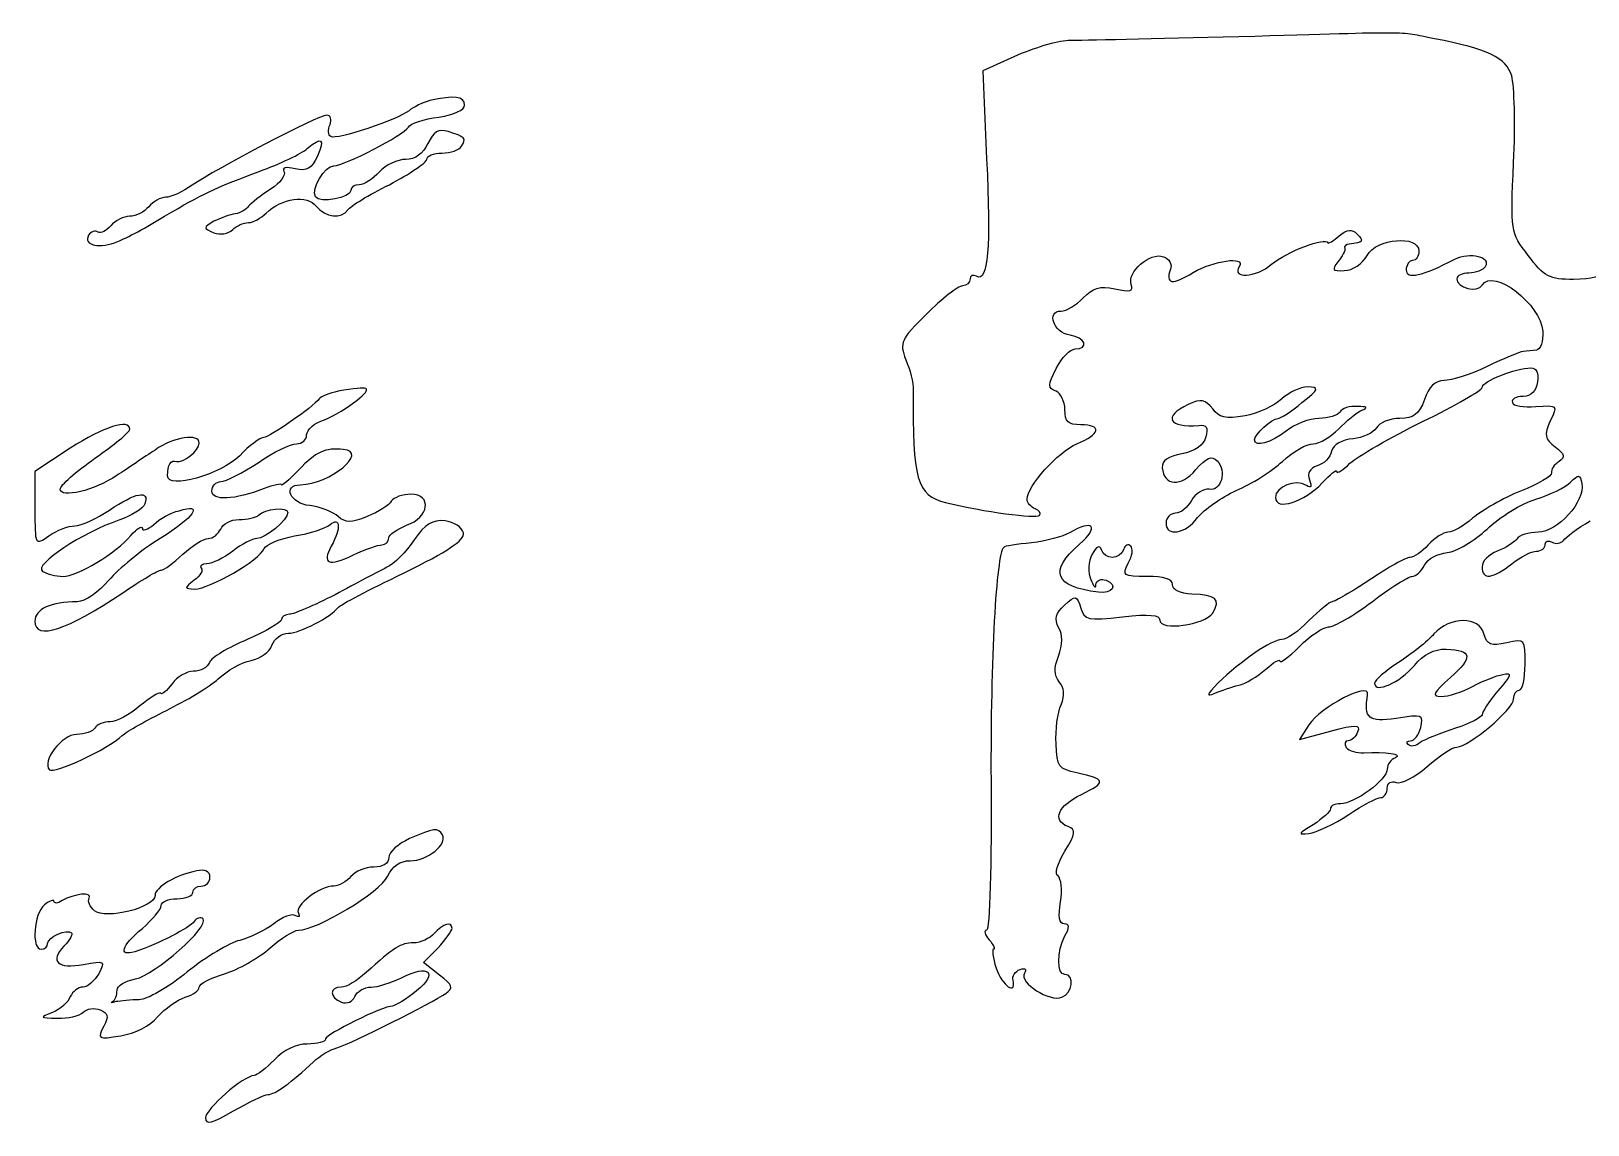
# Model space of a CAD drawing. Extents: x 0 to 69.4, y 0 to 30.3.
# Drawn here: x -0.003 to 4.273, y 6.808 to 9.813 of the extents above; entities that cross this region are included whole.
import ezdxf

# ---------------------------------------------------------------- set-up
doc = ezdxf.new("R2010")
doc.units = 0
doc.header["$MEASUREMENT"] = 0
doc.layers.get('0').update_dxf_attribs({"linetype": 'CONTINUOUS'})

msp = doc.modelspace()

# ---------------------------------------------------------------- linework, layer by layer
at = {"color": 0, "linetype": 'CONTINUOUS'}
for p, q in [((2.70682, 9.74713), (2.61133, 9.70378)), ((2.61133, 9.70378), (2.62175, 9.46246)), ((1.09239, 9.62218), (1.09239, 9.62218)), ((0.84066, 8.82363), (0.84066, 8.82363)), ((3.4324, 8.80279), (3.4324, 8.80279)), ((0.10465, 8.66743), (0.00743, 8.60319)), ((0.00743, 8.60319), (0.00743, 8.50076)), ((2.84912, 8.43479), (2.84912, 8.43479)), ((1.04899, 8.41569), (1.04899, 8.41569)), ((3.85075, 8.15707), (3.85075, 8.15707)), ((3.50706, 7.90707), (3.48101, 7.86714)), ((3.48101, 7.86714), (3.56608, 7.88971)), ((1.03684, 7.59462), (1.03684, 7.59462)), ((1.10455, 7.33425), (1.10455, 7.33425)), ((1.07503, 7.25439), (1.11496, 7.29432)), ((1.11843, 7.21967), (1.07503, 7.25439))]:
    msp.add_line(p, q, dxfattribs=at)
for points in [[(3.31435, 9.79747), (3.08524, 9.79226), (2.8769, 9.78706), (2.85086, 9.78706)], [(3.85249, 9.79226), (3.74485, 9.8131), (3.80561, 9.81136), (3.31435, 9.79747)], [(2.85086, 9.78706), (2.82482, 9.78879), (2.76058, 9.76969), (2.70682, 9.74713)], [(4.06429, 9.68989), (4.04867, 9.74018), (3.99832, 9.76449), (3.85249, 9.79226)], [(4.0695, 9.45204), (4.07471, 9.55794), (4.07124, 9.66385), (4.06429, 9.68989)], [(1.09239, 9.62218), (1.0733, 9.61697), (1.04725, 9.60482), (1.0351, 9.5944)], [(1.18788, 9.61003), (1.18788, 9.63433), (1.15837, 9.63781), (1.09239, 9.62218)], [(0.80946, 9.58225), (0.78689, 9.58225), (0.50043, 9.43294), (0.43967, 9.38954)], [(0.81814, 9.55621), (0.82335, 9.5701), (0.81988, 9.58225), (0.80946, 9.58225)], [(1.0351, 9.5944), (1.00385, 9.5701), (0.83545, 9.51281), (0.81988, 9.52322)], [(1.1167, 9.57704), (1.1601, 9.58399), (1.18788, 9.59614), (1.18788, 9.61003)], [(0.81988, 9.52322), (0.81293, 9.52843), (0.8112, 9.54232), (0.81814, 9.55621)], [(0.82856, 9.44336), (0.85802, 9.44336), (1.01948, 9.52669), (1.03337, 9.54926)], [(1.03337, 9.54926), (1.03857, 9.55968), (1.07677, 9.57183), (1.1167, 9.57704)], [(1.14274, 9.53711), (1.11496, 9.54579), (1.10281, 9.53711), (1.08718, 9.50413)], [(1.1792, 9.49718), (1.19309, 9.51801), (1.18962, 9.52322), (1.14274, 9.53711)], [(0.75564, 9.49024), (0.79557, 9.52496), (0.80425, 9.51801), (0.78342, 9.4694)], [(1.08718, 9.50413), (1.0733, 9.47635), (1.05246, 9.46072), (1.02642, 9.46072)], [(1.12538, 9.47808), (1.14968, 9.47808), (1.17399, 9.48676), (1.1792, 9.49718)], [(0.6237, 9.42774), (0.68099, 9.44857), (0.74002, 9.47635), (0.75564, 9.49024)], [(0.78342, 9.4694), (0.7678, 9.43468), (0.75391, 9.42774), (0.72266, 9.43468)], [(1.02642, 9.46072), (1.00385, 9.46072), (0.97086, 9.4451), (0.9535, 9.426)], [(0.98128, 9.39128), (1.03684, 9.42079), (1.08371, 9.45204), (1.08371, 9.46072)], [(1.08371, 9.46072), (1.08371, 9.47114), (1.10281, 9.47808), (1.12538, 9.47808)], [(2.62175, 9.46246), (2.6339, 9.21946), (2.62522, 9.1205), (2.59397, 9.1396)], [(4.10943, 9.19689), (4.06082, 9.26107), (4.06082, 9.26281), (4.0695, 9.45204)], [(0.36328, 9.30447), (0.47266, 9.36871), (0.49523, 9.37913), (0.6237, 9.42774)], [(0.69141, 9.42774), (0.69835, 9.41732), (0.68099, 9.39649), (0.65495, 9.37913)], [(0.72266, 9.43468), (0.69661, 9.44163), (0.6862, 9.43815), (0.69141, 9.42774)], [(0.77821, 9.35829), (0.76606, 9.37913), (0.80252, 9.44336), (0.82856, 9.44336)], [(0.9535, 9.426), (0.93614, 9.4069), (0.91184, 9.39128), (0.89795, 9.39128)], [(0.43967, 9.38954), (0.41363, 9.37218), (0.38064, 9.35656), (0.36675, 9.35656)], [(0.65495, 9.37913), (0.62891, 9.36176), (0.60113, 9.34093), (0.59418, 9.33225)], [(0.87538, 9.37565), (0.87538, 9.35482), (0.79036, 9.33919), (0.77821, 9.35829)], [(0.8667, 9.32183), (0.87364, 9.33225), (0.92399, 9.3635), (0.98128, 9.39128)], [(0.89795, 9.39128), (0.8858, 9.39128), (0.87538, 9.38433), (0.87538, 9.37565)], [(0.31993, 9.33051), (0.30778, 9.31663), (0.28521, 9.30447), (0.26785, 9.30447)], [(0.36675, 9.35656), (0.35292, 9.35656), (0.33209, 9.3444), (0.31993, 9.33051)], [(0.59418, 9.33225), (0.58898, 9.32357), (0.57161, 9.31315), (0.55773, 9.31142)], [(0.6428, 9.31315), (0.6862, 9.35482), (0.75564, 9.36524), (0.77995, 9.33225)], [(0.77995, 9.33225), (0.80425, 9.301), (0.85107, 9.29579), (0.8667, 9.32183)], [(0.26785, 9.30447), (0.25049, 9.30447), (0.22792, 9.29232), (0.21577, 9.27843)], [(0.23486, 9.23503), (0.25743, 9.24371), (0.31646, 9.27496), (0.36328, 9.30447)], [(0.4987, 9.29058), (0.46919, 9.27322), (0.46919, 9.27149), (0.4987, 9.25933)], [(0.55773, 9.31142), (0.54384, 9.30968), (0.5178, 9.29926), (0.4987, 9.29058)], [(0.55078, 9.26801), (0.5612, 9.27843), (0.5803, 9.28711), (0.59418, 9.28711)], [(0.59418, 9.28711), (0.60634, 9.28711), (0.62891, 9.29926), (0.6428, 9.31315)], [(0.155, 9.25239), (0.13764, 9.22467), (0.18799, 9.21425), (0.23486, 9.23503)], [(0.18104, 9.26107), (0.17236, 9.26628), (0.16195, 9.26281), (0.155, 9.25239)], [(0.21577, 9.27843), (0.20361, 9.26454), (0.18799, 9.25586), (0.18104, 9.26107)], [(0.4987, 9.25933), (0.51606, 9.25239), (0.53863, 9.25586), (0.55078, 9.26801)], [(3.40462, 9.17258), (3.44629, 9.20731), (3.55393, 9.24892), (3.55914, 9.23156)], [(3.55914, 9.23156), (3.55914, 9.22814), (3.57476, 9.23676), (3.59039, 9.25065)], [(3.59039, 9.25065), (3.61296, 9.26975), (3.62511, 9.26975), (3.639, 9.25586)], [(3.639, 9.25586), (3.65983, 9.23503), (3.65636, 9.23329), (3.61817, 9.22814)], [(3.66678, 9.19689), (3.69276, 9.24371), (3.80908, 9.25413), (3.80908, 9.20904)], [(3.01926, 9.11703), (3.00537, 9.15001), (3.07135, 9.20731), (3.10781, 9.19342)], [(3.1894, 9.15001), (3.2449, 9.183), (3.33344, 9.19515), (3.31608, 9.16738)], [(3.60601, 9.21599), (3.60775, 9.21078), (3.59907, 9.19342), (3.58692, 9.17953)], [(3.61817, 9.22814), (3.60949, 9.22814), (3.60254, 9.22119), (3.60601, 9.21599)], [(3.60428, 9.15522), (3.62685, 9.15522), (3.65462, 9.17432), (3.66678, 9.19689)], [(3.80908, 9.20904), (3.80908, 9.19515), (3.80214, 9.183), (3.79172, 9.183)], [(3.90804, 9.18647), (3.94971, 9.20731), (4.00874, 9.19342), (3.99137, 9.16564)], [(4.23438, 9.13092), (4.1684, 9.13092), (4.15278, 9.13786), (4.10943, 9.19689)], [(3.10781, 9.19342), (3.12343, 9.18821), (3.13211, 9.17258), (3.1269, 9.15869)], [(3.1269, 9.15869), (3.11128, 9.11703), (3.13211, 9.11529), (3.1894, 9.15001)], [(3.31608, 9.16738), (3.29351, 9.13092), (3.36122, 9.13613), (3.40462, 9.17258)], [(3.58692, 9.17953), (3.56956, 9.15696), (3.57129, 9.15349), (3.60428, 9.15522)], [(3.77436, 9.15696), (3.77436, 9.13092), (3.81776, 9.1396), (3.90804, 9.18647)], [(3.79172, 9.183), (3.78304, 9.183), (3.77436, 9.17085), (3.77436, 9.15696)], [(3.99137, 9.16564), (3.98617, 9.15696), (3.96533, 9.14828), (3.94624, 9.14828)], [(3.98269, 9.11529), (4.01394, 9.1639), (4.14583, 9.06147), (4.14931, 8.98856)], [(4.31944, 9.15696), (4.3125, 9.1396), (4.28472, 9.13092), (4.23438, 9.13092)], [(2.55578, 9.11356), (2.54363, 9.11182), (2.49849, 9.07883), (2.45682, 9.03543)], [(2.57661, 9.13265), (2.57661, 9.12224), (2.56619, 9.11356), (2.55578, 9.11356)], [(2.59397, 9.1396), (2.58356, 9.14481), (2.57661, 9.14133), (2.57661, 9.13265)], [(2.88732, 9.08057), (2.91336, 9.10835), (2.93246, 9.11356), (2.97412, 9.10488)], [(2.97412, 9.10488), (3.01579, 9.09619), (3.02621, 9.09793), (3.01926, 9.11703)], [(3.94624, 9.14828), (3.92887, 9.14828), (3.91325, 9.14133), (3.91325, 9.13265)], [(3.91325, 9.13265), (3.91325, 9.10835), (3.97054, 9.09272), (3.98269, 9.11529)], [(2.82656, 9.04411), (2.84044, 9.04411), (2.86822, 9.05974), (2.88732, 9.08057)], [(2.45682, 9.03543), (2.38564, 8.96599), (2.38217, 8.95731), (2.39953, 8.91043)], [(2.85086, 8.97814), (2.80572, 8.98335), (2.78489, 9.04411), (2.82656, 9.04411)], [(4.14931, 8.98856), (4.15104, 8.96078), (4.14415, 8.93821), (4.132, 8.93647)], [(2.81267, 8.88613), (2.82829, 8.91564), (2.85086, 8.93994), (2.86475, 8.93994)], [(2.86475, 8.93994), (2.90468, 8.93994), (2.89253, 8.97119), (2.85086, 8.97814)], [(2.39953, 8.91043), (2.41168, 8.88439), (2.42036, 8.84619), (2.42036, 8.8271)], [(4.09554, 8.933), (4.08686, 8.93126), (4.04172, 8.9139), (3.99658, 8.89133)], [(4.132, 8.93647), (4.12158, 8.93647), (4.10596, 8.933), (4.09554, 8.933)], [(2.81267, 8.82363), (2.7901, 8.83231), (2.7901, 8.84099), (2.81267, 8.88613)], [(3.87853, 8.85314), (3.85422, 8.85314), (3.83686, 8.83578), (3.82471, 8.80106)], [(3.99658, 8.89133), (3.95144, 8.8705), (3.89762, 8.85314), (3.87853, 8.85314)], [(3.98269, 8.83404), (3.98269, 8.8514), (4.07644, 8.88786), (4.11638, 8.88786)], [(4.11638, 8.88786), (4.132, 8.88786), (4.13894, 8.87397), (4.13547, 8.84967)], [(0.84066, 8.82363), (0.81641, 8.81842), (0.79384, 8.80974), (0.78863, 8.80279)], [(0.89274, 8.79932), (0.93614, 8.83578), (0.9292, 8.83925), (0.84066, 8.82363)], [(2.42036, 8.8271), (2.41689, 8.58236), (2.43078, 8.53722), (2.5089, 8.51812)], [(2.83697, 8.77328), (2.83697, 8.79585), (2.82482, 8.81842), (2.81267, 8.82363)], [(3.50358, 8.83578), (3.48449, 8.83578), (3.4515, 8.82015), (3.4324, 8.80279)], [(3.48796, 8.79238), (3.53483, 8.83057), (3.53657, 8.83404), (3.50358, 8.83578)], [(3.8195, 8.74035), (3.90978, 8.78369), (3.98269, 8.8271), (3.98269, 8.83404)], [(4.09554, 8.80974), (4.07644, 8.80974), (4.06256, 8.80279), (4.06603, 8.79238)], [(4.13547, 8.84967), (4.132, 8.82363), (4.11811, 8.80974), (4.09554, 8.80974)], [(0.78863, 8.80279), (0.77127, 8.78022), (0.65148, 8.69694), (0.63585, 8.69694)], [(0.80252, 8.74556), (0.82856, 8.75597), (0.86843, 8.78022), (0.89274, 8.79932)], [(2.88037, 8.73167), (2.84565, 8.73167), (2.83697, 8.74035), (2.83697, 8.77328)], [(3.17551, 8.78717), (3.10433, 8.75424), (3.12169, 8.72299), (3.20497, 8.72993)], [(3.24317, 8.77501), (3.22233, 8.80106), (3.21192, 8.80453), (3.17551, 8.78717)], [(3.33171, 8.75597), (3.27789, 8.74729), (3.26053, 8.75076), (3.24317, 8.77501)], [(3.4324, 8.80279), (3.41331, 8.78369), (3.36643, 8.76286), (3.33171, 8.75597)], [(3.42199, 8.74903), (3.42893, 8.74903), (3.46018, 8.76807), (3.48796, 8.79238)], [(3.58865, 8.71951), (3.60949, 8.74208), (3.639, 8.76633), (3.65289, 8.77154)], [(3.64074, 8.78196), (3.6199, 8.78369), (3.59733, 8.77675), (3.59212, 8.76633)], [(3.65289, 8.77154), (3.67025, 8.77849), (3.66678, 8.78196), (3.64074, 8.78196)], [(3.82471, 8.80106), (3.80908, 8.75939), (3.79519, 8.74903), (3.757, 8.74903)], [(4.06603, 8.79238), (4.06776, 8.78369), (4.09728, 8.77849), (4.13026, 8.78196)], [(4.13026, 8.78196), (4.19097, 8.78543), (4.19097, 8.78543), (4.17014, 8.74208)], [(0.26785, 8.71951), (0.26785, 8.74903), (0.19667, 8.72646), (0.10465, 8.66743)], [(0.75391, 8.70389), (0.75391, 8.71778), (0.77474, 8.73687), (0.80252, 8.74556)], [(2.86996, 8.67958), (2.93419, 8.70562), (2.9394, 8.73167), (2.88037, 8.73167)], [(3.20497, 8.72993), (3.22581, 8.7334), (3.23101, 8.72299), (3.22407, 8.69868)], [(3.35775, 8.69), (3.35775, 8.70389), (3.40462, 8.74903), (3.42199, 8.74903)], [(3.53483, 8.74903), (3.50879, 8.74903), (3.46886, 8.7334), (3.44456, 8.71431)], [(3.59212, 8.76633), (3.58692, 8.75765), (3.56087, 8.74903), (3.53483, 8.74903)], [(3.6199, 8.62576), (3.64074, 8.64486), (3.73096, 8.69694), (3.8195, 8.74035)], [(3.757, 8.74903), (3.72922, 8.74903), (3.69971, 8.73687), (3.69276, 8.72299)], [(4.17014, 8.74208), (4.15278, 8.70215), (4.15451, 8.69347), (4.18403, 8.6709)], [(0.17236, 8.63965), (0.22445, 8.67611), (0.26785, 8.71083), (0.26785, 8.71951)], [(0.45877, 8.68132), (0.45877, 8.7091), (0.38932, 8.69868), (0.33729, 8.66222)], [(0.39627, 8.63097), (0.41363, 8.62576), (0.45877, 8.66049), (0.45877, 8.68132)], [(0.63585, 8.69694), (0.62717, 8.69694), (0.59592, 8.67437), (0.56988, 8.6466)], [(0.72613, 8.67958), (0.74175, 8.67958), (0.75391, 8.69), (0.75391, 8.70389)], [(3.22407, 8.69868), (3.21886, 8.67611), (3.19461, 8.65875), (3.15815, 8.65181)], [(3.44456, 8.71431), (3.40289, 8.68132), (3.35775, 8.66917), (3.35775, 8.69)], [(3.51921, 8.67958), (3.53657, 8.67958), (3.56782, 8.69868), (3.58865, 8.71951)], [(3.62858, 8.69347), (3.59733, 8.69), (3.57476, 8.67785), (3.56956, 8.65875)], [(3.69276, 8.72299), (3.68408, 8.7091), (3.65462, 8.69521), (3.62858, 8.69347)], [(0.07688, 8.55458), (0.07688, 8.565), (0.12028, 8.60319), (0.17236, 8.63965)], [(0.33729, 8.66222), (0.30778, 8.64312), (0.26264, 8.61187), (0.23313, 8.59278)], [(0.56988, 8.6466), (0.5178, 8.59451), (0.37196, 8.55285), (0.37196, 8.59104)], [(0.62023, 8.6275), (0.66363, 8.65701), (0.7105, 8.67958), (0.72613, 8.67958)], [(0.85455, 8.66396), (0.80599, 8.66917), (0.77821, 8.65701), (0.73307, 8.6084)], [(0.73655, 8.56674), (0.81814, 8.56847), (0.92573, 8.65701), (0.85455, 8.66396)], [(2.73281, 8.52681), (2.73281, 8.56326), (2.81787, 8.65701), (2.86996, 8.67958)], [(3.15815, 8.65181), (3.11996, 8.64486), (3.1026, 8.63271), (3.10433, 8.61361)], [(3.19635, 8.6084), (3.22581, 8.64139), (3.23969, 8.64833), (3.25532, 8.63271)], [(3.43414, 8.63097), (3.46365, 8.65875), (3.50185, 8.67958), (3.51921, 8.67958)], [(3.56956, 8.65875), (3.56608, 8.64139), (3.54872, 8.62403), (3.52962, 8.61882)], [(4.18403, 8.6709), (4.21007, 8.65007), (4.21181, 8.64312), (4.19444, 8.63097)], [(0.37196, 8.59104), (0.37196, 8.62229), (0.38064, 8.63618), (0.39627, 8.63097)], [(0.5178, 8.57542), (0.53168, 8.57542), (0.57856, 8.59972), (0.62023, 8.6275)], [(0.73307, 8.6084), (0.7053, 8.58062), (0.68446, 8.56153), (0.68446, 8.56674)], [(3.10433, 8.61361), (3.10781, 8.56326), (3.15642, 8.55979), (3.19635, 8.6084)], [(3.25532, 8.63271), (3.2831, 8.60493), (3.26574, 8.54764), (3.23275, 8.55458)], [(3.3074, 8.55111), (3.34907, 8.56847), (3.40636, 8.60493), (3.43414, 8.63097)], [(3.52962, 8.61882), (3.50879, 8.61187), (3.50185, 8.59799), (3.50879, 8.58062)], [(3.54351, 8.57194), (3.56608, 8.59625), (3.58344, 8.61014), (3.58344, 8.60319)], [(3.58344, 8.60319), (3.58344, 8.59625), (3.60081, 8.60667), (3.6199, 8.62576)], [(4.17361, 8.59972), (4.17535, 8.59104), (4.13721, 8.56847), (4.0886, 8.54937)], [(4.19444, 8.63097), (4.18056, 8.62229), (4.17188, 8.6084), (4.17361, 8.59972)], [(4.22569, 8.57368), (4.24826, 8.59625), (4.25174, 8.59625), (4.25694, 8.57021)], [(0.23313, 8.59278), (0.17236, 8.55111), (0.07688, 8.52854), (0.07688, 8.55458)], [(0.21229, 8.49729), (0.28347, 8.5459), (0.32341, 8.55285), (0.30952, 8.51465)], [(0.49349, 8.54937), (0.49349, 8.56326), (0.50564, 8.57542), (0.5178, 8.57542)], [(0.63759, 8.55632), (0.55599, 8.52507), (0.49349, 8.5216), (0.49349, 8.54937)], [(0.68446, 8.56674), (0.68446, 8.57021), (0.66363, 8.56674), (0.63759, 8.55632)], [(0.76259, 8.50944), (0.70877, 8.51465), (0.6862, 8.56674), (0.73655, 8.56674)], [(3.23275, 8.55458), (3.21712, 8.55632), (3.19461, 8.54243), (3.18419, 8.52333)], [(3.50011, 8.565), (3.4706, 8.5841), (3.41504, 8.56153), (3.41504, 8.53201)], [(3.41504, 8.53201), (3.41504, 8.49382), (3.4949, 8.51986), (3.54351, 8.57194)], [(3.50879, 8.58062), (3.51574, 8.56153), (3.514, 8.55632), (3.50011, 8.565)], [(4.13026, 8.52681), (4.1684, 8.53896), (4.21181, 8.55979), (4.22569, 8.57368)], [(4.25694, 8.57021), (4.26736, 8.5216), (4.18924, 8.43653), (4.13721, 8.43653)], [(0.30952, 8.51465), (0.30431, 8.50076), (0.27132, 8.48167), (0.23834, 8.46951)], [(0.40321, 8.49556), (0.47266, 8.51812), (0.44488, 8.47646), (0.35118, 8.41917)], [(0.98649, 8.5216), (0.98128, 8.51118), (0.95177, 8.49208), (0.92052, 8.47993)], [(1.04031, 8.54069), (1.01774, 8.54069), (0.99343, 8.53201), (0.98649, 8.5216)], [(1.02816, 8.45562), (1.09066, 8.47646), (1.09934, 8.54069), (1.04031, 8.54069)], [(2.5089, 8.51812), (2.61481, 8.49208), (2.75711, 8.47299), (2.76753, 8.4834)], [(2.75537, 8.50076), (2.74322, 8.50597), (2.73281, 8.51639), (2.73281, 8.52681)], [(3.18419, 8.52333), (3.17378, 8.50424), (3.15468, 8.48861), (3.14079, 8.48861)], [(3.2015, 8.47646), (3.21886, 8.49903), (3.26747, 8.53201), (3.3074, 8.55111)], [(4.0886, 8.54937), (4.04172, 8.53028), (3.98096, 8.49556), (3.95665, 8.47472)], [(3.99658, 8.44521), (4.03131, 8.47819), (4.09207, 8.51639), (4.13026, 8.52681)], [(0.23834, 8.46951), (0.13938, 8.43653), (0.00222, 8.34625), (0.02827, 8.32889)], [(0.00743, 8.50076), (0.00743, 8.40007), (0.00743, 8.40007), (0.04563, 8.42611)], [(0.11681, 8.45389), (0.13417, 8.45389), (0.17757, 8.47299), (0.21229, 8.49729)], [(0.33382, 8.45736), (0.34945, 8.47299), (0.38064, 8.49035), (0.40321, 8.49556)], [(0.5178, 8.44521), (0.523, 8.4591), (0.54557, 8.47125), (0.56814, 8.47125)], [(0.56814, 8.47125), (0.59071, 8.47125), (0.61502, 8.47646), (0.62196, 8.4834)], [(0.70182, 8.49035), (0.70182, 8.46951), (0.64106, 8.41917), (0.61675, 8.41917)], [(0.62196, 8.4834), (0.63932, 8.50076), (0.70182, 8.50771), (0.70182, 8.49035)], [(0.84066, 8.47993), (0.82682, 8.49208), (0.7921, 8.50597), (0.76259, 8.50944)], [(0.81814, 8.45736), (0.84586, 8.47993), (0.84934, 8.44868), (0.82161, 8.39833)], [(0.92052, 8.47993), (0.87538, 8.46083), (0.86149, 8.46083), (0.84066, 8.47993)], [(1.13406, 8.46778), (1.09934, 8.47125), (1.08024, 8.4591), (1.04899, 8.41569)], [(1.18441, 8.43479), (1.18093, 8.45042), (1.15837, 8.46431), (1.13406, 8.46778)], [(2.76753, 8.4834), (2.77274, 8.48861), (2.76579, 8.49729), (2.75537, 8.50076)], [(2.8769, 8.40354), (2.93246, 8.45215), (2.9151, 8.47299), (2.84912, 8.43479)], [(3.14079, 8.48861), (3.1269, 8.48861), (3.11475, 8.47646), (3.11475, 8.46257)], [(3.11475, 8.46257), (3.11475, 8.42264), (3.16683, 8.43132), (3.2015, 8.47646)], [(3.95665, 8.47472), (3.93235, 8.45389), (3.90283, 8.43653), (3.88894, 8.43653)], [(4.2066, 8.41396), (4.21181, 8.42264), (4.24479, 8.44694), (4.27951, 8.46778)], [(0.04563, 8.42611), (0.06646, 8.44174), (0.09945, 8.45389), (0.11681, 8.45389)], [(0.08382, 8.315), (0.12375, 8.315), (0.23139, 8.37924), (0.27132, 8.42785)], [(0.27132, 8.42785), (0.28868, 8.44694), (0.30084, 8.45562), (0.30257, 8.44694)], [(0.30257, 8.44694), (0.30257, 8.43826), (0.31646, 8.44347), (0.33382, 8.45736)], [(0.48307, 8.41917), (0.49696, 8.41917), (0.51085, 8.43132), (0.5178, 8.44521)], [(0.63759, 8.39139), (0.6428, 8.40354), (0.68099, 8.41917), (0.72092, 8.42611)], [(0.72092, 8.42611), (0.76259, 8.43306), (0.80599, 8.44694), (0.81814, 8.45736)], [(0.97955, 8.4209), (0.97955, 8.42958), (1.00212, 8.44521), (1.02816, 8.45562)], [(1.01948, 8.32368), (1.14274, 8.38444), (1.18788, 8.41396), (1.18441, 8.43479)], [(2.84912, 8.43479), (2.83176, 8.42437), (2.78489, 8.41222), (2.74496, 8.40701)], [(3.88894, 8.43653), (3.87679, 8.43653), (3.85249, 8.4209), (3.83512, 8.40181)], [(3.88721, 8.38097), (3.91151, 8.38271), (3.96186, 8.41222), (3.99658, 8.44521)], [(4.13721, 8.43653), (4.11117, 8.43653), (4.08339, 8.42785), (4.07818, 8.41743)], [(0.35118, 8.41917), (0.30084, 8.38792), (0.2366, 8.33583), (0.21056, 8.30458)], [(0.41363, 8.37576), (0.43967, 8.40007), (0.47092, 8.41917), (0.48307, 8.41917)], [(0.44661, 8.28033), (0.48655, 8.28033), (0.62543, 8.36014), (0.63759, 8.39139)], [(0.55078, 8.38444), (0.52648, 8.36535), (0.49349, 8.34972), (0.4796, 8.34972)], [(0.61675, 8.41917), (0.6046, 8.41917), (0.57509, 8.40354), (0.55078, 8.38444)], [(0.82161, 8.39833), (0.79557, 8.34972), (0.81293, 8.34104), (0.88232, 8.37403)], [(0.88232, 8.37403), (0.91531, 8.38965), (0.95003, 8.40181), (0.96045, 8.40181)], [(0.96045, 8.40181), (0.97086, 8.40181), (0.97955, 8.41049), (0.97955, 8.4209)], [(1.04899, 8.41569), (1.02816, 8.38271), (0.99343, 8.34799), (0.9726, 8.33931)], [(2.66863, 8.39486), (2.64779, 8.37403), (2.63217, 8.08936), (2.6339, 7.75435)], [(2.74496, 8.40701), (2.70508, 8.40354), (2.67036, 8.39833), (2.66863, 8.39486)], [(2.92899, 8.27165), (2.80746, 8.28722), (2.79183, 8.32889), (2.8769, 8.40354)], [(2.93767, 8.38792), (2.93246, 8.40181), (2.92378, 8.39833), (2.91162, 8.37576)], [(2.99843, 8.38965), (2.98801, 8.36014), (2.94635, 8.36014), (2.93767, 8.38792)], [(3.01753, 8.39833), (3.01058, 8.40528), (3.0019, 8.40007), (2.99843, 8.38965)], [(3.01058, 8.35146), (3.02274, 8.37056), (3.02447, 8.39312), (3.01753, 8.39833)], [(3.83512, 8.40181), (3.81776, 8.38271), (3.79519, 8.36708), (3.78478, 8.36708)], [(4.02436, 8.38444), (4.00179, 8.37576), (3.98269, 8.35667), (3.98269, 8.34104)], [(4.07818, 8.41743), (4.07124, 8.40875), (4.04693, 8.39312), (4.02436, 8.38444)], [(4.06429, 8.34972), (4.0886, 8.36882), (4.11985, 8.38444), (4.132, 8.38444)], [(4.132, 8.38444), (4.14583, 8.38444), (4.15625, 8.39312), (4.15625, 8.40354)], [(4.15625, 8.40354), (4.15625, 8.41222), (4.16493, 8.41569), (4.17535, 8.40875)], [(4.17535, 8.40875), (4.18576, 8.40354), (4.19965, 8.40528), (4.2066, 8.41396)], [(0.35466, 8.33236), (0.36155, 8.33236), (0.38759, 8.35146), (0.41363, 8.37576)], [(0.4796, 8.34972), (0.46571, 8.34972), (0.45877, 8.34451), (0.46398, 8.33757)], [(0.9726, 8.33931), (0.9535, 8.32889), (0.88927, 8.2959), (0.83203, 8.26471)], [(2.91162, 8.37576), (2.90121, 8.35667), (2.89947, 8.32542), (2.90815, 8.30632)], [(3.06267, 8.315), (2.99669, 8.315), (2.99322, 8.31674), (3.01058, 8.35146)], [(3.78478, 8.36708), (3.77436, 8.36708), (3.72401, 8.33931), (3.6754, 8.30632)], [(3.78999, 8.315), (3.8004, 8.315), (3.81603, 8.32889), (3.82471, 8.34625)], [(3.82471, 8.34625), (3.83339, 8.36361), (3.86117, 8.3775), (3.88721, 8.38097)], [(3.98269, 8.34104), (3.98269, 8.30458), (4.01221, 8.30806), (4.06429, 8.34972)], [(0.02827, 8.32889), (0.04042, 8.32194), (0.06472, 8.315), (0.08382, 8.315)], [(0.21056, 8.30458), (0.18278, 8.27165), (0.14459, 8.24561), (0.12375, 8.24561)], [(0.24875, 8.26992), (0.2991, 8.30458), (0.34597, 8.33236), (0.35466, 8.33236)], [(0.44488, 8.30458), (0.4171, 8.28207), (0.4171, 8.28207), (0.44661, 8.28033)], [(0.46398, 8.33757), (0.47092, 8.33236), (0.46224, 8.31674), (0.44488, 8.30458)], [(0.84066, 8.22999), (0.84586, 8.23693), (0.92573, 8.2786), (1.01948, 8.32368)], [(2.90815, 8.30632), (2.9151, 8.28722), (2.92204, 8.28033), (2.92204, 8.29243)], [(2.92204, 8.29243), (2.92378, 8.30458), (2.93593, 8.30979), (2.94982, 8.30458)], [(2.94982, 8.30458), (2.98454, 8.29069), (2.96718, 8.26644), (2.92899, 8.27165)], [(3.13211, 8.29243), (3.13211, 8.30806), (3.10954, 8.315), (3.06267, 8.315)], [(3.6754, 8.30632), (3.62511, 8.27339), (3.57824, 8.24561), (3.57129, 8.24561)], [(3.68061, 8.24561), (3.73096, 8.28381), (3.78131, 8.315), (3.78999, 8.315)], [(0.00743, 8.19179), (0.00743, 8.13797), (0.09597, 8.16749), (0.24875, 8.26992)], [(0.83203, 8.26471), (0.77474, 8.23519), (0.71745, 8.21089), (0.70703, 8.21089)], [(2.83524, 8.23519), (2.86649, 8.26471), (2.86996, 8.26297), (2.88037, 8.22825)], [(3.18593, 8.26644), (3.15294, 8.26818), (3.13211, 8.27686), (3.13211, 8.29243)], [(3.24317, 8.21436), (3.26574, 8.25256), (3.25185, 8.26471), (3.18593, 8.26644)], [(0.12375, 8.24561), (0.05084, 8.24561), (0.00743, 8.22478), (0.00743, 8.19179)], [(0.70703, 8.21089), (0.69488, 8.21089), (0.68446, 8.20394), (0.68446, 8.197)], [(0.70356, 8.15881), (0.73481, 8.15881), (0.82161, 8.20394), (0.84066, 8.22999)], [(2.81961, 8.17443), (2.80746, 8.19874), (2.81093, 8.21436), (2.83524, 8.23519)], [(2.88037, 8.22825), (2.89079, 8.19526), (2.89947, 8.19353), (2.99496, 8.20394)], [(2.99496, 8.20394), (3.06961, 8.21263), (3.09739, 8.20915), (3.09739, 8.19526)], [(3.09739, 8.19526), (3.09739, 8.16401), (3.2206, 8.18138), (3.24317, 8.21436)], [(3.57129, 8.24561), (3.56435, 8.24561), (3.53483, 8.22131), (3.50706, 8.19353)], [(3.56087, 8.17617), (3.5765, 8.17617), (3.63032, 8.20742), (3.68061, 8.24561)], [(0.68446, 8.197), (0.68446, 8.18832), (0.64106, 8.16401), (0.59071, 8.14144)], [(2.81961, 8.09631), (2.83003, 8.12756), (2.83176, 8.15533), (2.81961, 8.17443)], [(3.50706, 8.19353), (3.47928, 8.16401), (3.44456, 8.14144), (3.4324, 8.14144)], [(3.48101, 8.12235), (3.51053, 8.15186), (3.54699, 8.17617), (3.56087, 8.17617)], [(3.9879, 8.15707), (3.97575, 8.20568), (3.89415, 8.20568), (3.85075, 8.15707)], [(0.59071, 8.14144), (0.53863, 8.12061), (0.49175, 8.0911), (0.48655, 8.07894)], [(0.60113, 8.08415), (0.62717, 8.08936), (0.65321, 8.10846), (0.65842, 8.12582)], [(0.65842, 8.12582), (0.66536, 8.14492), (0.68446, 8.15881), (0.70356, 8.15881)], [(3.4324, 8.14144), (3.40462, 8.14144), (3.32129, 8.08415), (3.25706, 8.02165)], [(3.85075, 8.15707), (3.83339, 8.13624), (3.78825, 8.10151), (3.75353, 8.07894)], [(4.0504, 8.13276), (4.007, 8.12235), (3.99658, 8.12756), (3.9879, 8.15707)], [(4.10075, 8.07374), (4.10249, 8.14318), (4.10075, 8.14318), (4.0504, 8.13276)], [(0.51085, 8.03381), (0.53516, 8.05638), (0.57509, 8.07894), (0.60113, 8.08415)], [(2.82135, 8.02513), (2.80746, 8.04422), (2.80572, 8.06332), (2.81961, 8.09631)], [(3.389, 8.05985), (3.40983, 8.07894), (3.42719, 8.08936), (3.42719, 8.08242)], [(3.42719, 8.08242), (3.42719, 8.07547), (3.4515, 8.09283), (3.48101, 8.12235)], [(3.79693, 8.07026), (3.82297, 8.10151), (3.85075, 8.1154), (3.88374, 8.1154)], [(3.88374, 8.1154), (3.95665, 8.11193), (3.95839, 8.09283), (3.89589, 8.03728)], [(0.44314, 8.05464), (0.42405, 8.05464), (0.398, 8.03901), (0.38411, 8.01992)], [(0.48655, 8.07894), (0.48134, 8.06506), (0.46224, 8.05464), (0.44314, 8.05464)], [(3.31435, 8.01644), (3.33344, 8.01992), (3.36643, 8.04075), (3.389, 8.05985)], [(3.75353, 8.07894), (3.71707, 8.05464), (3.68756, 8.03033), (3.68756, 8.02165)], [(3.68756, 8.02165), (3.68756, 7.99214), (3.757, 8.02339), (3.79693, 8.07026)], [(3.95665, 8.01297), (3.98617, 8.0286), (4.02262, 8.04249), (4.03999, 8.04596)], [(4.03999, 8.04596), (4.06603, 8.05117), (4.06429, 8.04422), (4.0261, 8.00082)], [(4.08512, 8.00256), (4.09381, 8.00256), (4.10075, 8.03381), (4.10075, 8.07374)], [(0.35292, 7.99388), (0.34771, 7.99735), (0.32167, 7.98172), (0.29563, 7.95915)], [(0.38411, 8.01992), (0.37023, 8.00082), (0.35639, 7.98867), (0.35292, 7.99388)], [(0.36849, 7.947), (0.42231, 7.97304), (0.48655, 8.01124), (0.51085, 8.03381)], [(2.82656, 7.96263), (2.83697, 7.98867), (2.83524, 8.0095), (2.82135, 8.02513)], [(3.25706, 8.02165), (3.22581, 7.9904), (3.22407, 7.98346), (3.24837, 7.99388)], [(3.24837, 7.99388), (3.26574, 8.00082), (3.29525, 8.01124), (3.31435, 8.01644)], [(3.66851, 7.9904), (3.67367, 8.02686), (3.54004, 7.95742), (3.50706, 7.90707)], [(3.89589, 8.03728), (3.84728, 7.99388), (3.84381, 7.98519), (3.87158, 7.98519)], [(3.87158, 7.98519), (3.88894, 7.98519), (3.92887, 7.99735), (3.95665, 8.01297)], [(4.0261, 8.00082), (4.00179, 7.97131), (3.98269, 7.94179), (3.98269, 7.93485)], [(4.0695, 7.97825), (4.0695, 7.99214), (4.07644, 8.00256), (4.08512, 8.00256)], [(0.29563, 7.95915), (0.26785, 7.93485), (0.23139, 7.91575), (0.21403, 7.91575)], [(2.81267, 7.85499), (2.81093, 7.89318), (2.81614, 7.94179), (2.82656, 7.96263)], [(3.74658, 7.92443), (3.67025, 7.91401), (3.6581, 7.92443), (3.66851, 7.9904)], [(3.91325, 7.84631), (3.94624, 7.84631), (4.0695, 7.95047), (4.0695, 7.97825)], [(0.21403, 7.91575), (0.19667, 7.91575), (0.17757, 7.90881), (0.17236, 7.89839)], [(0.24702, 7.87756), (0.25917, 7.88971), (0.31472, 7.91922), (0.36849, 7.947)], [(3.81429, 7.90013), (3.82297, 7.93485), (3.8195, 7.93658), (3.74658, 7.92443)], [(3.98269, 7.93485), (3.98269, 7.9279), (3.94971, 7.91054), (3.90978, 7.89839)], [(0.12202, 7.88103), (0.08209, 7.88103), (0.02479, 7.80643), (0.04736, 7.78386)], [(0.04736, 7.78386), (0.05952, 7.77171), (0.20882, 7.8411), (0.24702, 7.87756)], [(0.17236, 7.89839), (0.16716, 7.88971), (0.14459, 7.88103), (0.12202, 7.88103)], [(3.56608, 7.88971), (3.63726, 7.90881), (3.64942, 7.90881), (3.64074, 7.88797)], [(3.64074, 7.88797), (3.63553, 7.87408), (3.62511, 7.86367), (3.61469, 7.86367)], [(3.78651, 7.86367), (3.79693, 7.86367), (3.80908, 7.87929), (3.81429, 7.90013)], [(3.90978, 7.89839), (3.86811, 7.8845), (3.82471, 7.86714), (3.81256, 7.85846)], [(2.86996, 7.77518), (2.81961, 7.7856), (2.8144, 7.79254), (2.81267, 7.85499)], [(3.61469, 7.86367), (3.60601, 7.86367), (3.60428, 7.85499), (3.60949, 7.84457)], [(3.60949, 7.84457), (3.61643, 7.83589), (3.639, 7.82894), (3.6581, 7.83068)], [(3.6581, 7.83068), (3.71707, 7.83415), (3.76742, 7.82721), (3.74485, 7.81679)], [(3.77957, 7.85325), (3.77436, 7.85846), (3.7761, 7.86367), (3.78651, 7.86367)], [(3.81256, 7.85846), (3.8004, 7.84804), (3.78651, 7.84631), (3.77957, 7.85325)], [(3.83165, 7.79254), (3.86464, 7.822), (3.9011, 7.84631), (3.91325, 7.84631)], [(3.72228, 7.7856), (3.72228, 7.75608), (3.63206, 7.69011), (3.59386, 7.69011)], [(3.74485, 7.81679), (3.73269, 7.81332), (3.72228, 7.79775), (3.72228, 7.7856)], [(3.74658, 7.74914), (3.76047, 7.74393), (3.79867, 7.76303), (3.83165, 7.79254)], [(2.6339, 7.75435), (2.63564, 7.52865), (2.63043, 7.34289), (2.62175, 7.34289)], [(2.88211, 7.71615), (2.95156, 7.74914), (2.94982, 7.75782), (2.86996, 7.77518)], [(3.72228, 7.73351), (3.72228, 7.7474), (3.73269, 7.75435), (3.74658, 7.74914)], [(2.84565, 7.62761), (2.80051, 7.64497), (2.81787, 7.6849), (2.88211, 7.71615)], [(3.61643, 7.6606), (3.65462, 7.68664), (3.6945, 7.70747), (3.70492, 7.70747)], [(3.70492, 7.70747), (3.7136, 7.70747), (3.72228, 7.71962), (3.72228, 7.73351)], [(3.50706, 7.60851), (3.52789, 7.61199), (3.5765, 7.63456), (3.61643, 7.6606)], [(3.56608, 7.67622), (3.56608, 7.66928), (3.54525, 7.65018), (3.51921, 7.63282)], [(3.59386, 7.69011), (3.57824, 7.69011), (3.56608, 7.6849), (3.56608, 7.67622)], [(1.12712, 7.60504), (1.11323, 7.62587), (1.10455, 7.62414), (1.03684, 7.59462)], [(2.83697, 7.5599), (2.86649, 7.60851), (2.86822, 7.61893), (2.84565, 7.62761)], [(3.51921, 7.63282), (3.47754, 7.60851), (3.47581, 7.60504), (3.50706, 7.60851)], [(1.03684, 7.59462), (1.00559, 7.58074), (0.97955, 7.55817), (0.97955, 7.54254)], [(1.03857, 7.53386), (1.08545, 7.53386), (1.141, 7.579), (1.12712, 7.60504)], [(0.97955, 7.54254), (0.97955, 7.52692), (0.96392, 7.5165), (0.93788, 7.5165)], [(0.97607, 7.49046), (0.98996, 7.51997), (1.0108, 7.53386), (1.03857, 7.53386)], [(2.81787, 7.49219), (2.80746, 7.4974), (2.81614, 7.52518), (2.83697, 7.5599)], [(0.45182, 7.50608), (0.39627, 7.49567), (0.33729, 7.46094), (0.33729, 7.43837)], [(0.48828, 7.48872), (0.48828, 7.50435), (0.47439, 7.51129), (0.45182, 7.50608)], [(0.46398, 7.46442), (0.47786, 7.46442), (0.48828, 7.47483), (0.48828, 7.48872)], [(0.73134, 7.34289), (0.78168, 7.34289), (0.95698, 7.44879), (0.97607, 7.49046)], [(0.87538, 7.49046), (0.86323, 7.47657), (0.84239, 7.46442), (0.82856, 7.46442)], [(0.93788, 7.5165), (0.91531, 7.5165), (0.88753, 7.50435), (0.87538, 7.49046)], [(2.82482, 7.42101), (2.83003, 7.454), (2.82656, 7.48525), (2.81787, 7.49219)], [(0.15674, 7.43143), (0.16716, 7.44879), (0.11334, 7.44358), (0.08209, 7.42449)], [(0.398, 7.42969), (0.42231, 7.42969), (0.44141, 7.43837), (0.44141, 7.44706)], [(0.44141, 7.44706), (0.44141, 7.45747), (0.45182, 7.46442), (0.46398, 7.46442)], [(0.82856, 7.46442), (0.79036, 7.46442), (0.71918, 7.4106), (0.73134, 7.38976)], [(0.03347, 7.41233), (0.00396, 7.38803), (-0.00298, 7.29085), (0.02479, 7.29085)], [(0.05952, 7.42275), (0.05952, 7.42796), (0.04736, 7.42449), (0.03347, 7.41233)], [(0.08209, 7.42449), (0.06993, 7.41581), (0.05952, 7.41581), (0.05952, 7.42275)], [(0.17063, 7.39671), (0.15848, 7.40712), (0.15153, 7.42275), (0.15674, 7.43143)], [(0.33729, 7.43837), (0.33729, 7.40539), (0.20188, 7.37067), (0.17063, 7.39671)], [(0.30257, 7.3481), (0.33035, 7.3724), (0.35466, 7.40018), (0.35466, 7.4106)], [(0.35466, 7.4106), (0.35466, 7.42101), (0.3737, 7.42969), (0.398, 7.42969)], [(2.83524, 7.36025), (2.82135, 7.36025), (2.81787, 7.38108), (2.82482, 7.42101)], [(0.44488, 7.36719), (0.43273, 7.34983), (0.34945, 7.30647), (0.28174, 7.2839)], [(0.28347, 7.20925), (0.33729, 7.21967), (0.48828, 7.35331), (0.46919, 7.37414)], [(0.46919, 7.37414), (0.46224, 7.37935), (0.45182, 7.37761), (0.44488, 7.36719)], [(0.66363, 7.36025), (0.63932, 7.34289), (0.59766, 7.3221), (0.56988, 7.31515)], [(0.72439, 7.38282), (0.71398, 7.38976), (0.6862, 7.37935), (0.66363, 7.36025)], [(0.73134, 7.38976), (0.73655, 7.38108), (0.73307, 7.37761), (0.72439, 7.38282)], [(1.15316, 7.3481), (1.15316, 7.36893), (1.12885, 7.36025), (1.10455, 7.33425)], [(2.83697, 7.32731), (2.85086, 7.35157), (2.84912, 7.36025), (2.83524, 7.36025)], [(0.04215, 7.30647), (0.04215, 7.32383), (0.09597, 7.3481), (0.10813, 7.33599)], [(0.10813, 7.33599), (0.1116, 7.33078), (0.10292, 7.31515), (0.08729, 7.29953)], [(0.28174, 7.2839), (0.23486, 7.27001), (0.24528, 7.29953), (0.30257, 7.3481)], [(0.56988, 7.31515), (0.5421, 7.30821), (0.47786, 7.27001), (0.42578, 7.22835)], [(0.65321, 7.29432), (0.68273, 7.32036), (0.71745, 7.34289), (0.73134, 7.34289)], [(1.10455, 7.33425), (1.09239, 7.32036), (1.06635, 7.30821), (1.04725, 7.30821)], [(1.11496, 7.29432), (1.1358, 7.31862), (1.15316, 7.34115), (1.15316, 7.3481)], [(2.62175, 7.34289), (2.61307, 7.34289), (2.61654, 7.33078), (2.62869, 7.31689)], [(2.62869, 7.31689), (2.64085, 7.303), (2.64606, 7.29085), (2.64085, 7.29085)], [(2.83697, 7.2214), (2.8144, 7.2214), (2.8144, 7.2839), (2.83697, 7.32731)], [(0.02479, 7.29085), (0.03521, 7.29085), (0.04215, 7.29779), (0.04215, 7.30647)], [(0.08729, 7.29953), (0.04736, 7.25786), (0.06993, 7.23529), (0.14111, 7.24918)], [(0.52821, 7.22314), (0.56641, 7.23529), (0.62196, 7.26654), (0.65321, 7.29432)], [(1.04725, 7.30821), (1.01253, 7.30821), (0.99343, 7.29606), (0.91705, 7.22661)], [(2.64085, 7.29085), (2.63564, 7.29085), (2.63911, 7.26828), (2.64779, 7.23876)], [(0.14111, 7.24918), (0.19841, 7.2596), (0.20188, 7.2596), (0.18278, 7.22314)], [(0.42578, 7.22835), (0.37544, 7.18668), (0.31472, 7.15196), (0.29389, 7.15196)], [(1.016, 7.21272), (1.08892, 7.25092), (1.1167, 7.22661), (1.05593, 7.17626)], [(2.64779, 7.23876), (2.66515, 7.19015), (2.70335, 7.16237), (2.69467, 7.20578)], [(2.69467, 7.20578), (2.69119, 7.21619), (2.69988, 7.23008), (2.71376, 7.23529)], [(2.71376, 7.23529), (2.7276, 7.2405), (2.73281, 7.23529), (2.72586, 7.22487)], [(0.13938, 7.18668), (0.12549, 7.18668), (0.1116, 7.17453), (0.10465, 7.16064)], [(0.18278, 7.22314), (0.17063, 7.20404), (0.15153, 7.18668), (0.13938, 7.18668)], [(0.23313, 7.178), (0.23313, 7.19015), (0.2557, 7.20404), (0.28347, 7.20925)], [(0.42057, 7.1589), (0.44141, 7.16585), (0.45877, 7.178), (0.45877, 7.18668)], [(0.45877, 7.18668), (0.45877, 7.19536), (0.49002, 7.21272), (0.52821, 7.22314)], [(0.84934, 7.18668), (0.81467, 7.18668), (0.81641, 7.1589), (0.84934, 7.14501)], [(0.91705, 7.22661), (0.89274, 7.20404), (0.86323, 7.18668), (0.84934, 7.18668)], [(0.8858, 7.16064), (0.89274, 7.17453), (0.91184, 7.18668), (0.93093, 7.18668)], [(0.93093, 7.18668), (0.9483, 7.18668), (0.98649, 7.19883), (1.016, 7.21272)], [(1.1358, 7.16932), (1.15837, 7.18494), (1.15489, 7.19189), (1.11843, 7.21967)], [(2.72586, 7.22487), (2.71029, 7.19883), (2.79531, 7.14501), (2.82829, 7.1589)], [(2.82829, 7.1589), (2.85781, 7.16932), (2.86475, 7.2214), (2.83697, 7.2214)], [(0.10465, 7.16064), (0.09945, 7.14501), (0.07688, 7.12592), (0.05604, 7.11724)], [(0.22966, 7.14675), (0.2175, 7.14328), (0.21229, 7.14328), (0.22098, 7.14675)], [(0.22098, 7.14675), (0.22792, 7.15196), (0.23313, 7.16411), (0.23313, 7.178)], [(0.29389, 7.15196), (0.27132, 7.15196), (0.24354, 7.14849), (0.22966, 7.14675)], [(0.34424, 7.10508), (0.36502, 7.12765), (0.398, 7.15196), (0.42057, 7.1589)], [(0.83718, 7.02001), (0.88059, 7.0339), (1.09934, 7.14328), (1.1358, 7.16932)], [(0.84934, 7.14501), (0.86496, 7.13981), (0.88059, 7.14675), (0.8858, 7.16064)], [(1.05593, 7.17626), (1.02816, 7.15369), (0.99864, 7.13633), (0.98996, 7.1346)], [(0.05604, 7.11724), (0.01959, 7.10335), (0.01959, 7.10161), (0.06993, 7.10161)], [(0.06993, 7.10161), (0.09771, 7.09988), (0.1307, 7.10856), (0.13938, 7.11724)], [(0.13938, 7.11724), (0.14979, 7.12765), (0.17063, 7.13112), (0.18625, 7.12418)], [(0.18625, 7.12418), (0.20882, 7.1155), (0.21056, 7.10682), (0.19667, 7.07904)], [(0.24354, 7.053), (0.28174, 7.05994), (0.32514, 7.08078), (0.34424, 7.10508)], [(0.98996, 7.1346), (0.96218, 7.1346), (0.80599, 7.05647), (0.80599, 7.04432)], [(0.19667, 7.07904), (0.17757, 7.04432), (0.18104, 7.04258), (0.24354, 7.053)], [(0.75564, 7.03043), (0.72439, 7.03043), (0.68967, 7.01307), (0.66536, 6.98703)], [(0.80599, 7.04432), (0.80599, 7.03564), (0.78342, 7.03043), (0.75564, 7.03043)], [(0.773, 6.98182), (0.78863, 6.99744), (0.81814, 7.01481), (0.83718, 7.02001)], [(0.66536, 6.98703), (0.6428, 6.96446), (0.61675, 6.94363), (0.60981, 6.94363)], [(0.648, 6.89154), (0.6671, 6.89154), (0.71224, 6.92453), (0.773, 6.98182)], [(0.60981, 6.94363), (0.5803, 6.94363), (0.47613, 6.85167), (0.47613, 6.82736)], [(0.55252, 6.84646), (0.59592, 6.87071), (0.63759, 6.89154), (0.648, 6.89154)], [(0.47613, 6.82736), (0.47613, 6.80826), (0.49349, 6.81174), (0.55252, 6.84646)]]:
    msp.add_open_spline(points, degree=3, dxfattribs=at)

doc.saveas('drawing.dxf')
